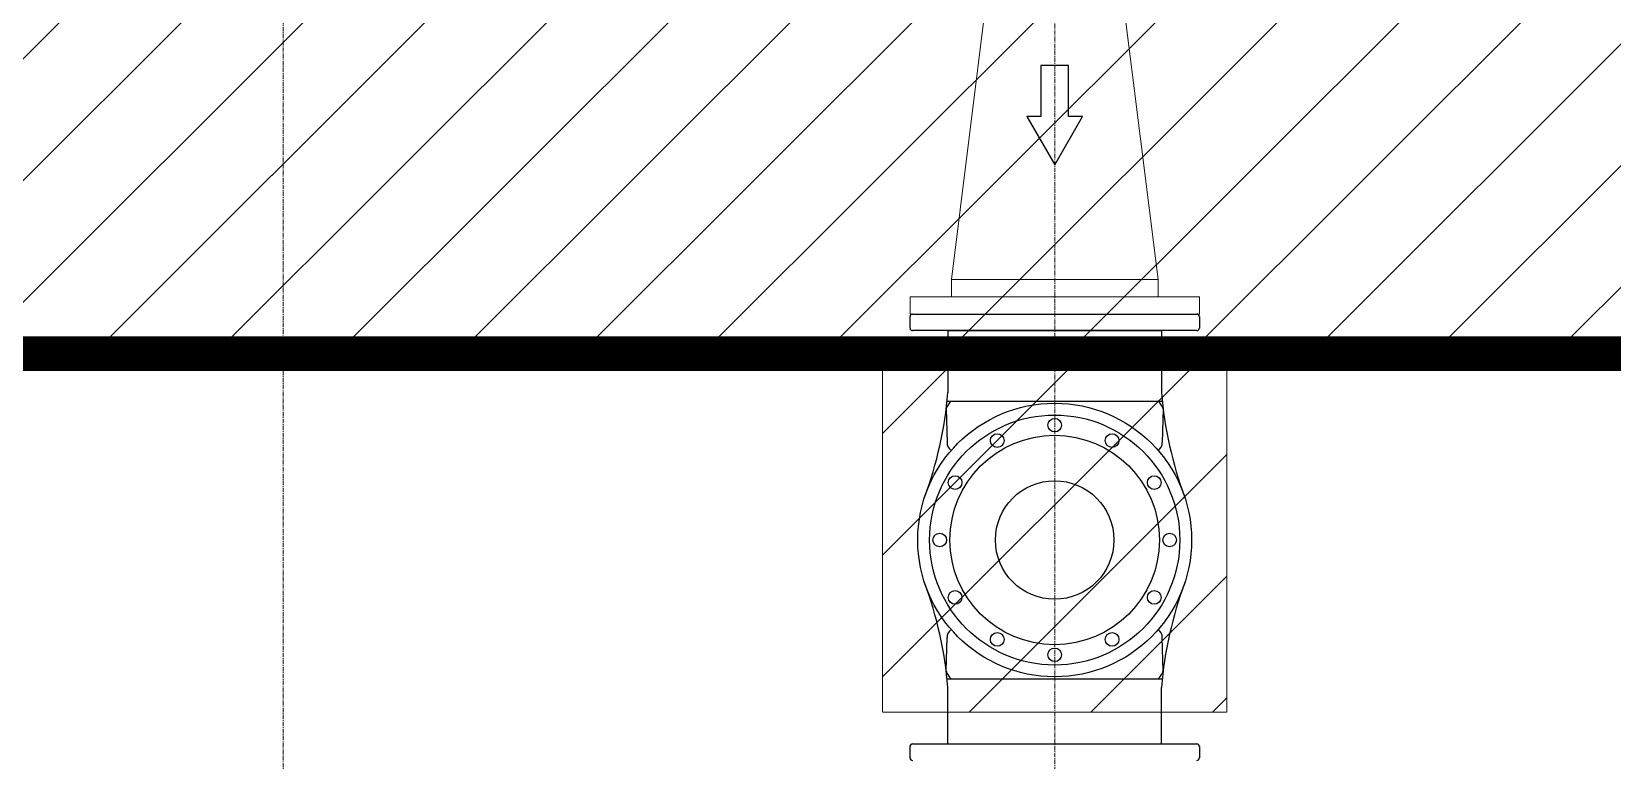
# Model space of a CAD drawing. Header units: inches. Extents: x 0 to 235202, y 0 to 184293.
# Drawn here: x 167771 to 172360, y 128245 to 130362 of the extents above; entities that cross this region are included whole.
import ezdxf
from ezdxf.enums import TextEntityAlignment as Align

# ---------------------------------------------------------------- set-up
doc = ezdxf.new("R2010")
doc.units = ezdxf.units.IN
doc.header["$MEASUREMENT"] = 0
doc.linetypes.add('CENTER', pattern=[2, 1.25, -0.25, 0.25, -0.25])
doc.linetypes.add('HIDDEN', pattern=[0.375, 0.25, -0.125])
doc.layers.add('.5', color=8, linetype='Continuous', lineweight=0)
doc.layers.add('DIM', color=251, linetype='Continuous', lineweight=0)
for name, color, linetype in [('71-12459_XREF-T-BLK_A1$0$BORDER', 6, 'Continuous'), ('GRID_TXT45', 4, 'Continuous'), ('ID_LEGEND', 3, 'Continuous'), ('M-HVAC-EQPM-NEW', 5, 'Continuous'), ('M-X-BKGD', 8, 'Continuous'), ('PIPE', 3, 'Continuous'), ('WINDOW ELEV', 3, 'Continuous')]:
    doc.layers.add(name, color=color, linetype=linetype)
doc.styles.add('SIMPLEX', font='simplex.shx')

# ---------------------------------------------------------------- blocks, each defined once
blk = doc.blocks.new('FLOOR PLAN REV 2')
at = {"layer": '.5', "color": 8, "linetype": 'CENTER', "ltscale": 10}
for p, q in [((94026.8, 216570.9), (94026.8, 247815.5)), ((96266.6, 246052.8), (96266.6, 222708.1))]:
    blk.add_line(p, q, dxfattribs=at)
at = {"color": 8}
for p, q in [((96307.1, 230090.6), (96226.1, 230090.6)), ((96226.1, 230090.6), (96226.1, 229942.2)), ((96307.1, 229942.2), (96307.1, 230090.6)), ((96226.1, 229942.2), (96185.6, 229942.2)), ((96185.6, 229942.2), (96266.6, 229801.6)), ((96266.6, 229801.6), (96347.6, 229942.2)), ((96347.6, 229942.2), (96307.1, 229942.2))]:
    blk.add_line(p, q, dxfattribs=at)
at = {"color": 8, "lineweight": -3, "ltscale": 5}
for p, q in [((95846.6, 229327.7), (95846.6, 229361.2)), ((95853.8, 229368.5), (96679.3, 229368.5)), ((96686.6, 229361.2), (96686.6, 229327.7)), ((96679.3, 229320.5), (95853.8, 229320.5)), ((95846.6, 228078.6), (95846.6, 228112.1)), ((95853.8, 228119.3), (96679.3, 228119.3)), ((96686.6, 228112.1), (96686.6, 228078.6))]:
    blk.add_line(p, q, dxfattribs=at)
for centre, start, end in [((95853.8, 229361.2), 90, 180), ((96679.3, 229361.2), 360, 90), ((95853.8, 229327.7), 180, 270), ((96679.3, 229327.7), 270, 0), ((95853.8, 228112.1), 90, 180), ((96679.3, 228112.1), 360, 90), ((95853.8, 228078.6), 180, 270), ((96679.3, 228078.6), 270, 0)]:
    blk.add_arc(centre, 7.24, start, end, dxfattribs=at)
at = {"layer": 'DIM', "color": 8, "linetype": 'Continuous', "ltscale": 10}
for p, q in [((95966.6, 229468.5), (96091.6, 230468.5)), ((96566.6, 229468.5), (96441.6, 230468.5)), ((95966.6, 229418.5), (95966.6, 229468.5)), ((96566.6, 229468.5), (95966.6, 229468.5)), ((96566.6, 229418.5), (96566.6, 229468.5)), ((96686.6, 229418.5), (95846.6, 229418.5)), ((95846.6, 229418.5), (95846.6, 229368.5)), ((96566.6, 229418.5), (95966.6, 229418.5)), ((96686.6, 229368.5), (96686.6, 229418.5)), ((95846.6, 229368.5), (96686.6, 229368.5))]:
    blk.add_line(p, q, dxfattribs=at)
at = {"layer": 'DIM', "color": 8, "linetype": 'HIDDEN', "ltscale": 7}
for p, q in [((96766.6, 229211.8), (95766.6, 229211.8)), ((95766.6, 229211.8), (95766.6, 228211.8)), ((96766.6, 228211.8), (96766.6, 229211.8)), ((95766.6, 228211.8), (96766.6, 228211.8))]:
    blk.add_line(p, q, dxfattribs=at)
at = {"layer": 'DIM', "color": 8, "linetype": 'Continuous'}
for p, q in [((95766.6, 229021), (95957.5, 229211.8)), ((95766.6, 228667.4), (96311, 229211.8)), ((95766.6, 228313.8), (96664.6, 229211.8)), ((96018.1, 228211.8), (96766.6, 228960.3)), ((96371.7, 228211.8), (96766.6, 228606.7)), ((96725.2, 228211.8), (96766.6, 228253.2))]:
    blk.add_line(p, q, dxfattribs=at)
at = {"layer": 'ID_LEGEND', "color": 8}
blk.add_circle((96266.6, 228711.8), 172.1, dxfattribs=at)
at = {"layer": 'PIPE', "color": 8}
for p, q in [((95956.5, 229320.5), (95956.5, 229140.6)), ((95956.5, 229320.5), (96576.7, 229320.5)), ((96576.7, 229320.5), (96576.7, 229140.6)), ((95951.5, 229092.5), (95954.1, 228994.9)), ((95954.1, 229114.9), (96579.1, 229114.9)), ((96581.6, 229092.5), (96579.1, 228994.9)), ((95951.5, 228331.2), (95954.1, 228428.7)), ((96581.6, 228331.2), (96579.1, 228428.7)), ((95954.1, 228308.7), (96579.1, 228308.7)), ((95956.5, 228119.3), (95956.5, 228283.1)), ((96576.7, 228119.3), (96576.7, 228283.1)), ((95956.5, 228119.3), (96576.7, 228119.3))]:
    blk.add_line(p, q, dxfattribs=at)
for centre, radius in [((96266.6, 228711.8), 397.5), ((96266.6, 228711.8), 363.2), ((96266.6, 229045.5), 19.8), ((96266.6, 228711.8), 304.2), ((96099.7, 229000.8), 19.8), ((96433.4, 229000.8), 19.8), ((95977.6, 228878.7), 19.8), ((96555.6, 228878.7), 19.8), ((95932.9, 228711.8), 19.8), ((96600.3, 228711.8), 19.8), ((95977.6, 228545), 19.8), ((96555.6, 228545), 19.8), ((96099.7, 228422.9), 19.8), ((96433.4, 228422.9), 19.8), ((96266.6, 228378.2), 19.8)]:
    blk.add_circle(centre, radius, dxfattribs=at)
for centre, radius, start, end in [((94815.6, 229233.8), 1144.7, 339.6588, 355.3314), ((97717.6, 229233.8), 1144.7, 184.6686, 200.3412), ((95992.6, 229081.7), 42.5, 128.4992, 165.2516), ((96540.6, 229081.7), 42.5, 14.7484, 51.5008), ((95980.6, 228994.4), 26.5, 178.8653, 237.0344), ((96552.6, 228994.4), 26.5, 302.9656, 1.1347), ((94815.6, 228189.9), 1144.7, 4.6686, 20.3412), ((97717.6, 228189.9), 1144.7, 159.6588, 175.3314), ((95980.6, 228429.3), 26.5, 122.9656, 181.1347), ((96552.6, 228429.3), 26.5, 358.8653, 57.0344), ((95992.6, 228342), 42.5, 194.7484, 231.5008), ((96540.6, 228342), 42.5, 308.4992, 345.2516)]:
    blk.add_arc(centre, radius, start, end, dxfattribs=at)
at = {"layer": 'GRID_TXT45', "color": 8, "style": 'SIMPLEX'}
for p in [(53803.1, 233267.6), (53803.1, 227018.5), (53803.1, 220768)]:
    blk.add_attdef('GRD_TXT', text='', height=450, rotation=180, dxfattribs=at).set_placement(p, align=Align.MIDDLE_CENTER)
blk = doc.blocks.new('PLAN REV 1')
at = {"layer": 'WINDOW ELEV', "color": 1}
blk.add_blockref('FLOOR PLAN REV 2', (115854.5, -22751.9), dxfattribs=at)

msp = doc.modelspace()

# ---------------------------------------------------------------- hatches: boundary and pattern name
at = {"layer": 'M-HVAC-EQPM-NEW'}
h = msp.add_hatch(dxfattribs=at)
h.set_pattern_fill('ANSI31', color=8, scale=2000)
h.set_pattern_definition([(45, (-41380.03, -77074.9), (-176.7767, 176.7767), [])])
h.paths.add_polyline_path([(148917.3, 132888.6), (189081.7, 132888.6), (189081.7, 127797), (176827.3, 127797), (176827.3, 129426.6), (148917.3, 129426.6)])

# ---------------------------------------------------------------- linework, layer by layer
at = {"layer": '71-12459_XREF-T-BLK_A1$0$BORDER', "color": 1, "linetype": 'HIDDEN', "ltscale": 30, "const_width": 100, "flags": 128}
msp.add_lwpolyline([(148917.3, 132888.6), (189081.7, 132888.6), (189081.7, 127797), (176827.3, 127797), (176827.3, 129426.6), (148917.3, 129426.6)], close=True, dxfattribs=at)

# ---------------------------------------------------------------- block references
at = {"layer": 'M-X-BKGD', "color": 8}
msp.add_blockref('PLAN REV 1', (-41380, -77074.9), dxfattribs=at)

doc.saveas('drawing.dxf')
